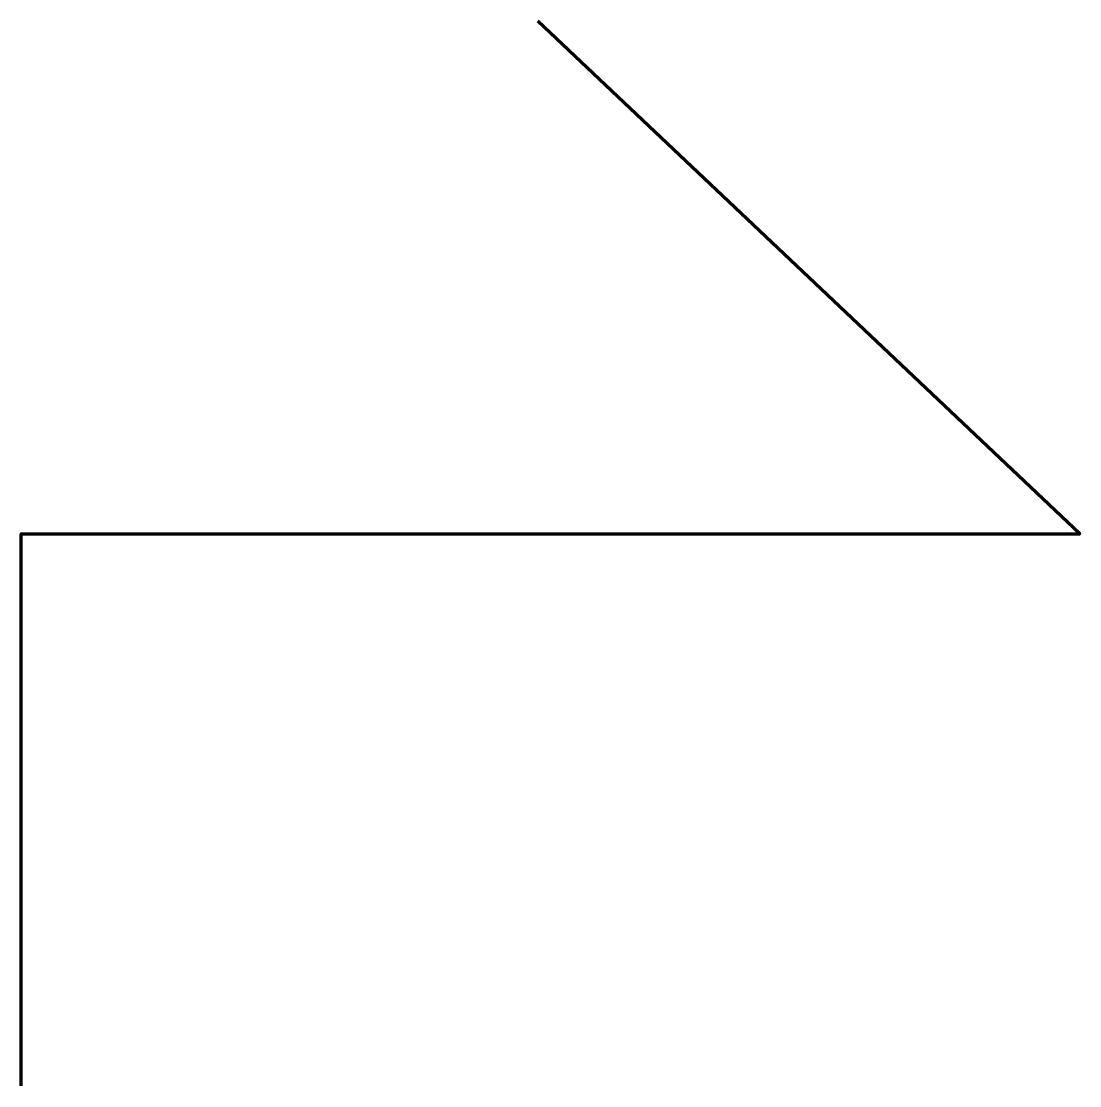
# Model space of a CAD drawing. Extents: x 1120 to 1927, y -1516 to -706.
import ezdxf

# ---------------------------------------------------------------- set-up
doc = ezdxf.new("R2010")
doc.units = 0
doc.header["$MEASUREMENT"] = 0
doc.layers.add('expulso_path', color=7, linetype='Continuous', lineweight=0)

msp = doc.modelspace()

# ---------------------------------------------------------------- linework, layer by layer
at = {"layer": 'expulso_path', "color": 7, "lineweight": 140}
msp.add_lwpolyline([(1120.42, -1516.43), (1120.42, -1096.11), (1926.86, -1096.11), (1514.1, -705.65)], dxfattribs=at)

doc.saveas('drawing.dxf')
